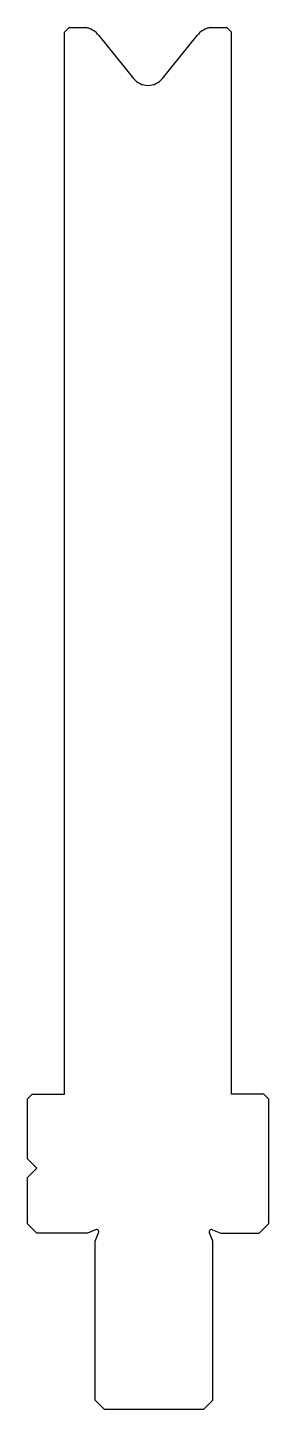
# Model space of a CAD drawing. Header units: metres. Extents: x 91 to 117, y 76 to 225.
import ezdxf

# ---------------------------------------------------------------- set-up
doc = ezdxf.new("R2010")
doc.units = ezdxf.units.M

msp = doc.modelspace()

# ---------------------------------------------------------------- linework, layer by layer
for p, q in [((95.07511, 225.310141), (94.57511, 224.810141)), ((95.07511, 225.310141), (96.77447, 225.310141)), ((110.375749, 225.310141), (112.07511, 225.310141)), ((112.57511, 224.810141), (112.07511, 225.310141)), ((94.57511, 110.310141), (94.57511, 224.810141)), ((98.269117, 224.453114), (102.020818, 219.820149)), ((105.129402, 219.820149), (108.881103, 224.453114)), ((112.57511, 110.310141), (112.57511, 224.810141)), ((91.07511, 110.310141), (90.57511, 109.810141)), ((91.07511, 110.310141), (94.57511, 110.310141)), ((116.07511, 110.310141), (112.57511, 110.310141)), ((116.57511, 109.810141), (116.07511, 110.310141)), ((90.57511, 103.310141), (90.57511, 109.810141)), ((116.57511, 109.810141), (116.57511, 96.310141)), ((90.57511, 103.310141), (91.57511, 102.310141)), ((91.57511, 102.310141), (90.57511, 101.310141)), ((90.57511, 96.310141), (90.57511, 101.310141)), ((90.57511, 96.310141), (91.57511, 95.310141)), ((97.91854, 95.680212), (97.02511, 95.310141)), ((110.53168, 95.680212), (111.42511, 95.310141)), ((115.57511, 95.310141), (116.57511, 96.310141)), ((97.02511, 95.310141), (91.57511, 95.310141)), ((97.87511, 94.460141), (98.245181, 95.353571)), ((97.87511, 77.310141), (97.87511, 94.460141)), ((110.57511, 94.460141), (110.205039, 95.353571)), ((110.57511, 77.310141), (110.57511, 94.460141)), ((111.42511, 95.310141), (115.57511, 95.310141)), ((97.87511, 77.310141), (98.87511, 76.310141)), ((109.57511, 76.310141), (98.87511, 76.310141)), ((109.57511, 76.310141), (110.57511, 77.310141))]:
    msp.add_line(p, q)
for centre, radius, start, end in [((96.77447, 224.110141), 1.2, 70.301152, 90), ((96.478931, 223.154259), 2.2, 47.424169, 71.446155), ((110.671288, 223.154259), 2.2, 108.553845, 132.575831), ((110.375749, 224.110141), 1.2, 90, 109.698848), ((95.937679, 222.565153), 3, 39, 47.424169), ((111.212541, 222.565153), 3, 132.575831, 141), ((103.57511, 221.078789), 2, 219, 321), ((98.014211, 95.449242), 0.25, 337.5, 112.5), ((110.436009, 95.449242), 0.25, 67.5, 202.5)]:
    msp.add_arc(centre, radius, start, end)

doc.saveas('drawing.dxf')
